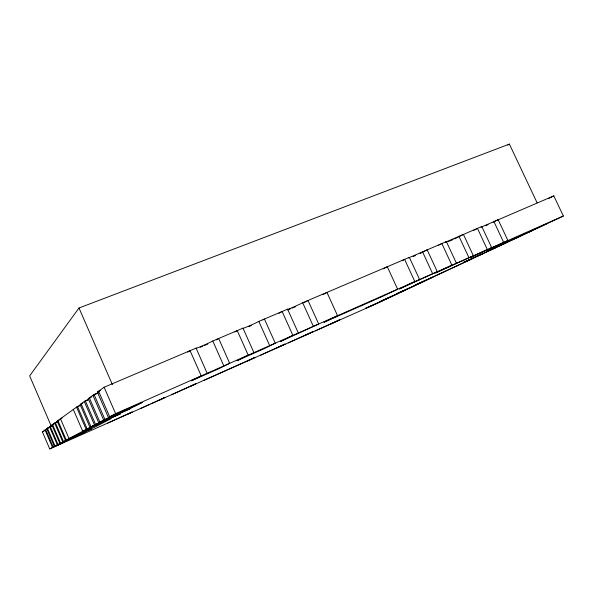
<?xml version="1.0" encoding="UTF-8"?>
<svg xmlns="http://www.w3.org/2000/svg" width="593" height="593" viewBox="0 0 593 593"><rect width="100%" height="100%" fill="white"/><g stroke="black" fill="none" stroke-linecap="round" stroke-linejoin="round"><path stroke-width="0.89" d="M537.095 202.769L509.38 144.099L78.995 307.997L29.65 375.888L51.413 426.486M196.098 348.106L207.127 373.308L253.908 352.613L242.974 328.159L212.776 341.005A9.725 0.452 -24 0 1 202.124 345.971A9.725 0.452 -24 0 1 196.098 348.106L104.123 387.244L97.371 392.114L108.408 417.509L114.338 415.018L98.705 422.698L88.283 398.674L94.079 394.493A9.94 0.445 -23.6 0 0 98.201 392.648M117.184 418.858L49.716 448.901L42.377 431.815L46.795 428.961M49.716 448.901L58.292 444.728L54.393 446.403L46.765 428.65L51.695 425.529M54.393 446.403L64.593 441.444L59.863 443.475L51.887 424.951L56.921 421.771M59.863 443.475L70.419 438.346L65.534 440.443L57.21 421.112L77.475 406.479L81.189 404.819M65.534 440.443L87.164 428.872L95.51 425.018L90.003 427.353L80.137 404.559L85.333 400.809A9.429 0.393 -23.6 0 0 88.624 399.341M507.816 145.092L509.38 144.099M187.744 352.123L190.071 350.671L201.22 375.873L191.487 380.788L219.091 368.594L229.691 363.301L218.654 338.507L216.304 339.922M253.908 352.613L298.331 333.007L287.583 309.175L258.837 321.406A9.458 0.43 -24.1 0 1 248.267 326.328A9.458 0.43 -24.1 0 1 242.974 328.159M456.425 263.225L418.866 279.874L419.577 279.496L409.363 257.355L408.696 257.836L446.381 241.603L456.425 263.225L455.565 263.67L491.679 247.666L481.798 226.526L445.565 242.144L446.381 241.603M234.939 331.961L237.244 330.597L248.2 355.133L237.052 360.663L263.359 349.047L275.278 343.184L264.434 319.027L262.899 319.916M278.918 313.334L282.127 311.495L292.898 335.408L280.482 341.479L318.686 324.023L308.026 300.473L304.046 302.712M481.798 226.526L481.005 227.134M298.331 333.007L419.577 279.496M323.081 294.573L326.973 292.416L337.55 315.698L323.941 322.281L382.529 296.404L397.621 289.184L387.311 266.739L383.434 268.822M90.003 427.353L104.42 420.289L98.705 422.698M108.408 417.509L115.62 413.655L207.224 373.219M402.224 260.646L404.619 259.371L414.848 281.579L399.356 288.969L437.286 271.676L427.153 249.786L420.103 253.515M438.642 245.213L441.837 243.53L451.903 265.219L435.581 272.965L473.362 255.753L463.392 234.361L454.779 238.86M473.466 230.447L477.454 228.379L487.357 249.571L470.293 257.636L507.904 240.506L498.098 219.595L493.191 222.123M548.918 198.366L553.803 195.883L563.35 216.03L374.183 304.706L150.993 403.833M107.652 423.157L132.195 411.979L127.317 414.418M140.215 408.681L164.824 397.488L159.25 400.223M553.803 195.883L481.583 226.941M171.733 394.679L196.379 383.463L190.153 386.488M491.679 247.666L490.685 248.171L563.35 216.03M203.74 380.454L255.027 357.409L247.666 360.929M260.446 355.251L285.129 344.036L277.213 347.802M288.22 342.91L312.896 331.702L304.483 335.682M315.165 330.931L339.819 319.738L330.953 323.919M149.636 404.441L118.585 418.235M407.51 289.08L380.802 301.185L397.718 293.676M391.41 296.633L365.762 308.249L382.263 300.918M531.335 231.04L511.248 239.913L547.628 223.405M520.95 235.91L486.475 251.551L506.022 242.908M496.482 247.377L463.726 262.232L482.746 253.811M472.88 258.437L415.144 285.055L432.964 277.153M424.781 280.986L396.925 293.609L414.27 285.915M47.514 428.821L45.038 429.895L52.555 447.389L65.919 441.222L55.023 446.062L47.351 428.228L49.034 427.494M42.377 431.815L44.06 431.089M59.604 419.874L57.906 420.607L66.283 440.043L91.7 428.769L62.776 441.918L54.623 422.979L57.944 421.541M55.067 423.387L52.532 424.492L60.545 443.112L84.977 432.267L57.328 444.832L49.515 426.663L52.821 425.233M62.154 418.028L60.479 418.747L69.025 438.575L94.917 427.086L110.928 418.754L82.716 431.252L73.31 409.489M88.513 399.749L84.302 401.55L94.457 424.973L130.927 408.347L99.861 422.083L89.365 397.896L91.893 396.813M82.805 403.129L81.108 403.855L91.04 426.797L120.646 413.699L86.178 429.399L76.549 407.146L79.951 405.686M46.765 428.65L48.96 427.716M200.16 347.313L202.717 346.223M204.422 345.497L207.824 344.044M248.712 326.624L251.269 325.535M287.901 309.931L290.459 308.842M292.156 308.115L295.566 306.663M413.121 256.584L415.678 255.494M448.041 241.699L453.156 239.528M485.526 225.733L488.083 224.643M100.269 390.528L98.586 391.239L109.705 416.82L142.379 402.388L135.352 406.042L103.664 420.052L92.931 395.323L97.956 393.181M287.583 309.175A9.229 0.408 -24.3 0 0 292.208 307.619A9.229 0.408 -24.3 0 0 302.689 302.741L409.363 257.355M57.21 421.112L58.729 420.474M51.887 424.951L53.355 424.329M80.137 404.559L81.901 403.826M493.836 221.404L503.665 242.374M458.952 236.251L468.937 257.703M422.505 251.758L432.66 273.714M302.689 302.741L313.371 326.365M258.837 321.406L269.704 345.645M212.776 341.005L223.835 365.888M78.995 307.997L112.418 384.687M104.123 387.244L115.62 413.655M94.079 394.493L104.887 419.392M85.333 400.809L95.555 424.388M77.475 406.479L87.164 428.872M55.297 422.49L63.495 441.533M50.131 426.219L57.988 444.476M45.609 429.488L53.162 447.063M88.283 398.674A9.429 0.393 -23.6 0 1 90.136 397.91M97.371 392.114A9.94 0.445 -23.6 0 1 99.313 391.321"/></g></svg>
